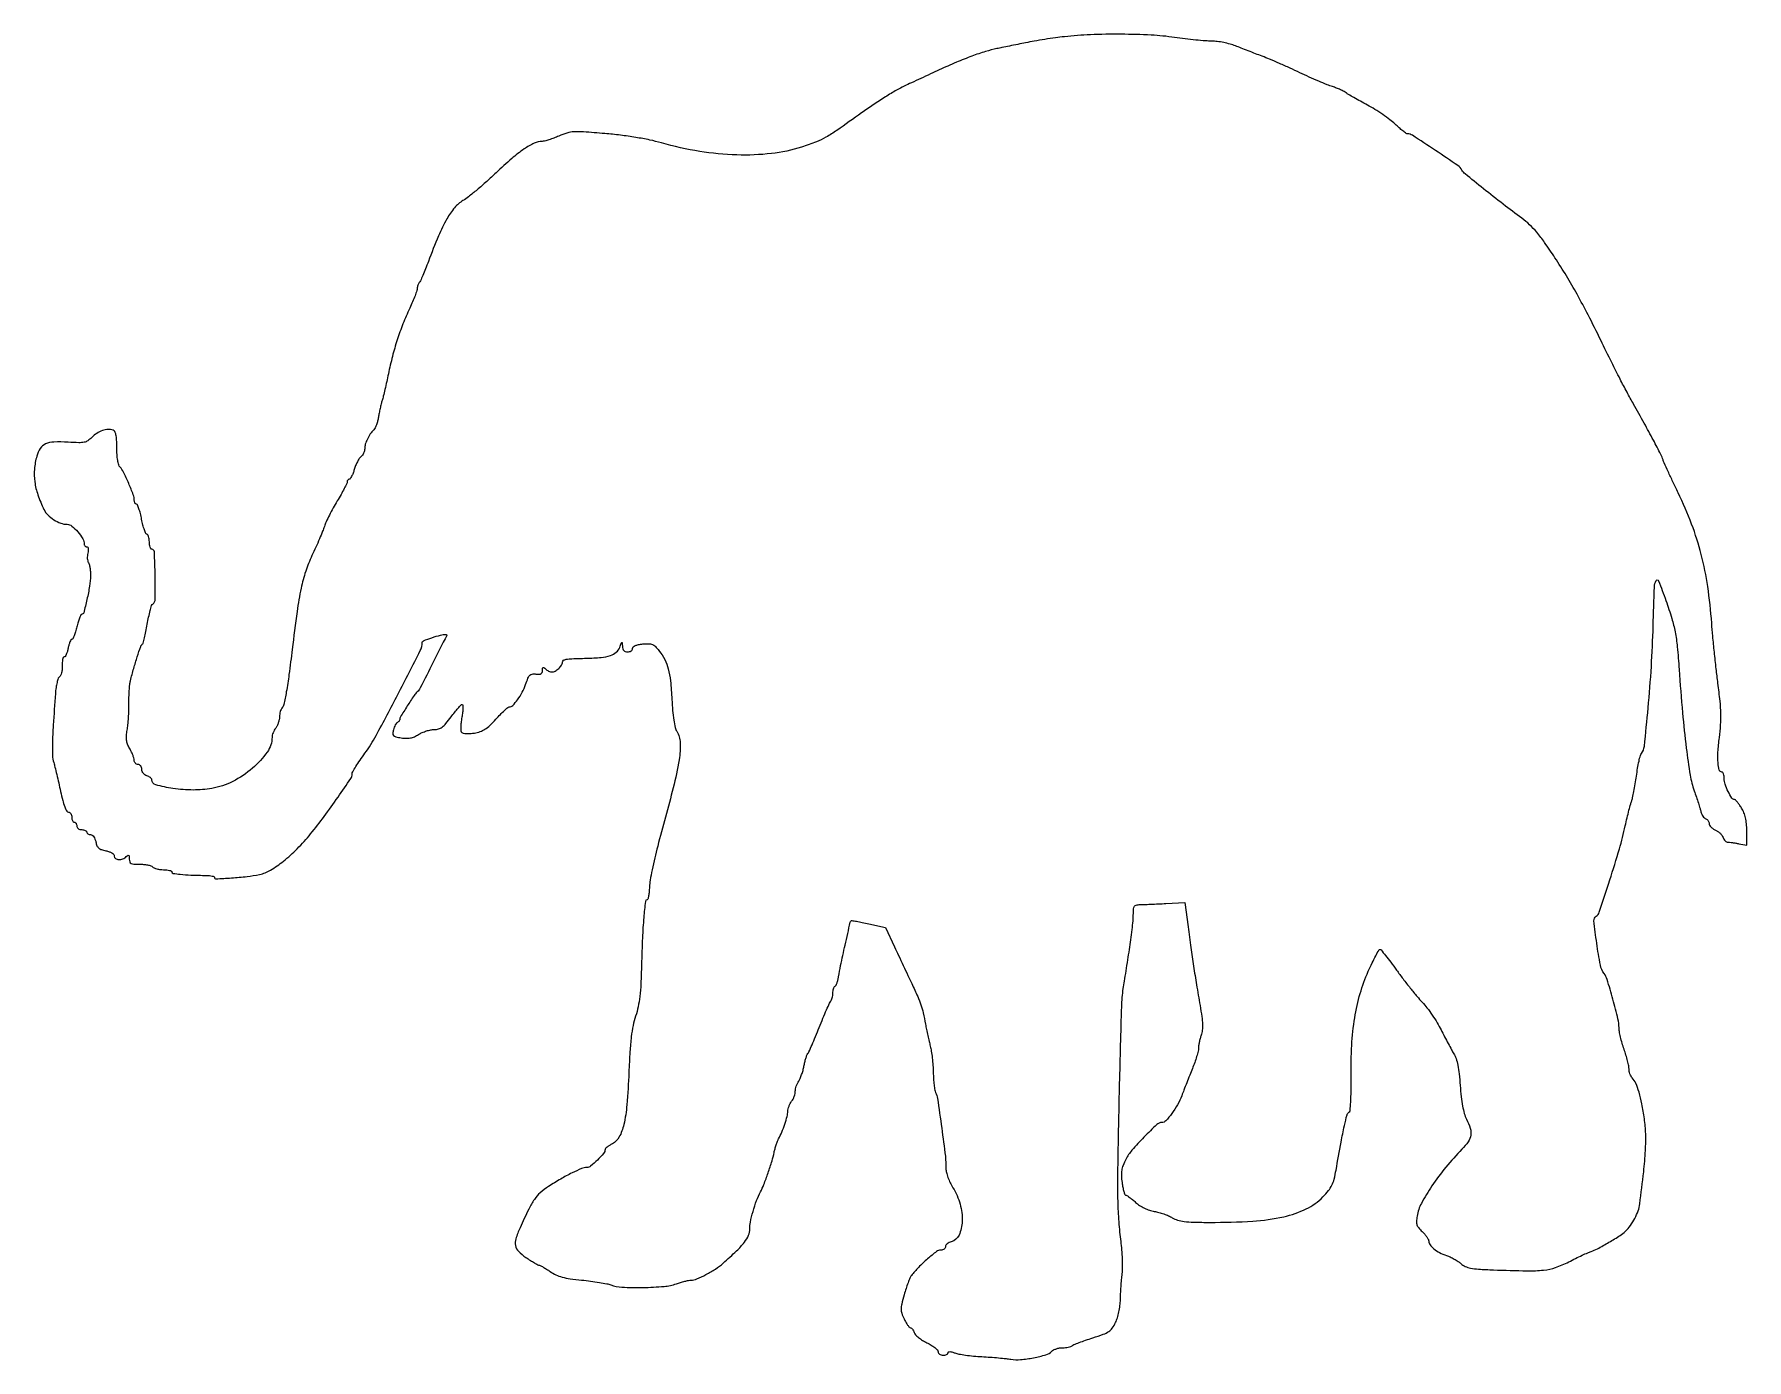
# Model space of a CAD drawing. Extents: x 0 to 684, y 0 to 530.
import ezdxf

# ---------------------------------------------------------------- set-up
doc = ezdxf.new("R2010")
doc.units = 0

msp = doc.modelspace()

# ---------------------------------------------------------------- linework, layer by layer
msp.add_lwpolyline([(411.5, 528.816582, 0.006743), (407.892964, 528.361245, 0.004115), (403.646875, 527.731286, 0.004124), (399.448915, 527.037596, 0.007297), (396, 526.386435, -0.00006), (392.835259, 525.741358, -0.000053), (389.528125, 525.068038, -0.000053), (386.541454, 524.460623, -0.000159), (384.5, 524.046346, 0.024905), (379.972113, 522.891663, 0.013521), (374.530665, 521.048885, 0.011896), (368.339856, 518.595093, 0.008395), (361.5, 515.557432, 0.000045), (357.998719, 513.931169, 0.000033), (354.0875, 512.113758, 0.000033), (350.364828, 510.383365, 0.000071), (347.5, 509.050996, 0.023878), (344.461976, 507.456949, 0.007302), (340.026948, 504.76482, 0.007291), (335.142487, 501.601221, 0.007913), (330.485356, 498.379745, -0.002471), (320.616888, 491.39344, -0.023469), (316.245769, 488.627538, -0.038341), (312.418348, 486.822891, -0.012362), (306.5, 484.734511, -0.05043), (294.488858, 482.127588, -0.035672), (280.689691, 481.552663, -0.033081), (265.797464, 482.983878, -0.028786), (250.5, 486.396709, 0.018026), (245.88038, 487.532161, 0.0105), (240.269135, 488.576232, 0.009916), (234.143369, 489.459067, 0.009667), (227.935388, 490.106831, 0.003673), (219.446307, 490.764239, 0.030787), (215.601353, 490.796482, 0.058242), (212.802831, 490.317473, 0.032661), (209.55827, 489.1288, -0.013261), (207.575518, 488.313891, -0.014219), (205.597576, 487.625335, -0.013876), (203.870441, 487.130913, -0.062848), (202.833044, 487, 0.113023), (199.752075, 486.294546, 0.037568), (195.719687, 483.957381, 0.028263), (190.725108, 480.105856, 0.012175), (184.5, 474.447358, -0.00794), (180.74336, 470.974089, -0.008071), (176.898481, 467.641099, -0.007898), (173.464819, 464.851529, -0.032665), (171.260788, 463.339898, 0.085519), (167.936282, 460.502672, 0.044329), (164.821591, 455.999314, 0.029778), (161.500236, 449.24389, 0.009936), (157.437886, 439, -0.005007), (156.304635, 436.058001, -0.006776), (155.218105, 433.424062, -0.004731), (154.259746, 431.244504, -0.071823), (153.817408, 430.55, 0.058733), (153.504167, 430.085374, 0.034902), (153.240114, 429.471262, 0.034511), (153.059799, 428.812842, 0.049619), (153, 428.211745, -0.08348), (152.855918, 427.354784, -0.007746), (152.119773, 425.329554, -0.0098), (151.151067, 422.930259, -0.00754), (150.003481, 420.349496, 0.014541), (147.302017, 414.03771, 0.015181), (145.01337, 407.668682, 0.014965), (143.087351, 401.08698, 0.013289), (141.473401, 394.136974, -0.003508), (140.807855, 390.993133, -0.003519), (140.098905, 387.862111, -0.003439), (139.442514, 385.139666, -0.01402), (138.986066, 383.5, 0.013328), (138.590118, 382.085244, 0.006795), (138.164558, 380.28913, 0.006746), (137.775725, 378.424289, 0.010047), (137.490497, 376.782146, -0.025906), (137.176776, 375.26327, -0.025351), (136.705905, 373.77372, -0.026206), (136.158891, 372.512618, -0.08111), (135.618653, 371.761511, 0.047672), (134.237358, 370.088329, 0.037295), (133.065969, 368.043874, 0.038434), (132.260799, 365.961255, 0.073151), (132, 364.188186, -0.065454), (131.890216, 363.353137, -0.044429), (131.560726, 362.451168, -0.044428), (131.077072, 361.621593, -0.065452), (130.5046, 361.003818, 0.07616), (129.850631, 360.267218, 0.023836), (129.106875, 358.987157, 0.023203), (128.401462, 357.4583, 0.023704), (127.846312, 355.881373, -0.018645), (127.339631, 354.39427, -0.027774), (126.77777, 353.140153, -0.026538), (126.23365, 352.211057, -0.252132), (125.841712, 352, 0.124514), (125.520701, 351.9188, 0.100781), (125.247253, 351.69016, 0.090482), (125.063491, 351.348156, 0.078303), (125, 350.945226, -0.114269), (124.842815, 350.266419, -0.006053), (123.835303, 348.269197, -0.009261), (122.553996, 345.911658, -0.00659), (121.035074, 343.316514, 0.009995), (119.431825, 340.534008, 0.009176), (117.893176, 337.609918, 0.009215), (116.616786, 334.951342, 0.029606), (115.907021, 333.121289, -0.018238), (115.215839, 331.211525, -0.004823), (113.971758, 328.213754, -0.004888), (112.489135, 324.82844, -0.005007), (110.952219, 321.5, 0.030846), (108.433492, 315.210853, 0.027867), (106.607736, 308.444036, 0.017769), (105.000241, 299.20581, 0.004431), (103.044997, 284, -0.003453), (101.773764, 273.95848, -0.009827), (100.702911, 266.990387, -0.008441), (99.750563, 262.01222, -0.145896), (98.971742, 260.571742, 0.092886), (98.595759, 260.022355, 0.034343), (98.276107, 259.136387, 0.032596), (98.052037, 258.097515, 0.033711), (97.968197, 257.05, -0.046837), (97.84914, 255.931864, -0.030674), (97.514453, 254.678856, -0.030812), (97.033135, 253.487469, -0.050545), (96.468197, 252.55887, 0.035637), (95.906202, 251.694153, 0.029379), (95.431283, 250.701723, 0.030343), (95.103442, 249.73491, 0.066663), (95, 248.962508, -0.155087), (93.098935, 242.980893, -0.062159), (87.24431, 236.5639, -0.058291), (79.303103, 231.240108, -0.075514), (71, 228.45727, -0.044518), (63.542391, 227.831819, -0.034776), (55.434234, 228.439684, -0.030455), (48.590068, 229.864482, -0.338245), (47, 231.946032, 0.171759), (46.859234, 232.343723, 0.057526), (46.4125, 232.781677, 0.049226), (45.76542, 233.189329, 0.039138), (45, 233.5, -0.081113), (44.235622, 233.887511, -0.069591), (43.5875, 234.516015, -0.071315), (43.149993, 235.281172, -0.094537), (43, 236.067388, 0.076059), (42.887028, 236.805749, 0.089331), (42.559375, 237.432295, 0.100741), (42.072043, 237.85114, 0.127982), (41.5, 238, -0.114417), (40.922085, 238.134001, -0.096018), (40.419155, 238.514062, -0.0895), (40.068287, 239.081637, -0.083549), (39.926912, 239.75, 0.061489), (39.781727, 240.624257, 0.020078), (39.360375, 241.864341, 0.019666), (38.777255, 243.217014, 0.02097), (38.100912, 244.490309, -0.039372), (37.279737, 246.183758, -0.061086), (36.8772, 247.755095, -0.054148), (36.841101, 249.509758, -0.024272), (37.154665, 251.798486, 0.0206), (37.456737, 253.889084, 0.009139), (37.690693, 256.666829, 0.009028), (37.831732, 259.621634, 0.01204), (37.846678, 262.308177, -0.011197), (37.856727, 264.898791, -0.010269), (37.9815, 267.562402, -0.010328), (38.190761, 269.93417, -0.032885), (38.466649, 271.5, -0.008738), (39.759737, 276.407745, -0.009752), (41.180358, 281.089578, -0.004976), (42.556629, 285.186836, -0.153773), (43.189685, 286.038577, 0.16955), (43.531744, 286.529643, 0.007171), (44.081286, 288.61074, 0.011641), (44.648464, 291.14058, 0.007949), (45.179917, 294.038577, -0.009768), (45.723541, 296.943336, -0.013957), (46.327606, 299.49496, -0.009809), (46.924356, 301.570305, -0.167025), (47.337155, 302.135756, 0.242401), (48.351864, 304.056757, 0.007156), (48.314438, 313.475959, 0.006174), (48.023855, 322.959188, 0.401681), (46.93732, 324, -0.264692), (46.576611, 324.20534, -0.0583), (46.275338, 324.88125, -0.046146), (46.06811, 325.850625, -0.029603), (46, 327, 0.030002), (45.930973, 328.149351, 0.046686), (45.721032, 329.11875, 0.059189), (45.415674, 329.793777, 0.262742), (45.050323, 330, -0.297368), (44.621434, 330.279819, -0.018377), (44.032862, 331.7625, -0.022435), (43.441307, 333.700378, -0.01429), (42.920217, 336, 0.013086), (42.404916, 338.299741, 0.020673), (41.831009, 340.2375, 0.015888), (41.265206, 341.735897, 0.303312), (40.869895, 342, -0.174704), (40.537952, 342.119635, -0.093153), (40.255532, 342.459607, -0.0734), (40.064398, 342.966038, -0.053638), (40, 343.564619, 0.090488), (39.592587, 345.797389, 0.011456), (37.750879, 350.357007, 0.012055), (35.699036, 354.820358, 0.079631), (34.288701, 356.821429, -0.124818), (33.752511, 357.748189, -0.028015), (33.351012, 359.542471, -0.025291), (33.086278, 361.863839, -0.015746), (33, 364.602813, 0.011465), (32.927453, 367.766296, 0.041143), (32.669554, 369.768583, 0.071327), (32.211966, 371.011536, 0.179189), (31.497764, 371.639232, 0.109749), (29.564402, 371.927049, 0.066139), (27.284345, 371.457909, 0.060141), (24.978499, 370.32938, 0.057372), (22.966669, 368.669269, -0.054231), (21.43292, 367.38743, -0.097973), (19.925892, 366.763574, -0.056574), (17.778039, 366.582434, -0.0088), (13.513167, 366.780849, 0.024061), (7.887165, 366.870738, 0.096876), (4.553089, 366.106649, 0.143217), (2.456703, 364.330347, 0.078277), (1.049332, 361.238233, 0.046648), (0.112347, 356.019926, 0.054425), (0.234691, 350.987724, 0.04987), (1.474968, 345.754531, 0.030875), (3.903232, 339.915271, 0.082466), (5.454243, 337.744487, 0.054053), (7.854001, 335.812421, 0.054331), (10.592684, 334.45113, 0.087084), (13.154292, 333.987621, -0.173272), (15.031776, 333.305657, -0.042478), (17.413501, 330.966147, -0.043274), (19.398329, 328.203141, -0.134922), (20, 326.014024, 0.099545), (20.077815, 325.627041, 0.098062), (20.299347, 325.29787, 0.097825), (20.630135, 325.077394, 0.098534), (21.019052, 325, -0.253614), (21.371719, 324.808821, -0.106391), (21.570829, 324.288231, -0.066314), (21.587613, 323.484653, -0.033601), (21.407385, 322.487014, 0.040275), (21.231625, 321.434071, 0.038341), (21.222676, 320.348845, 0.040804), (21.367729, 319.388842, 0.098032), (21.66428, 318.737014, -0.094305), (22.003629, 318.005497, -0.022627), (22.272063, 316.688373, -0.022447), (22.446509, 315.122059, -0.020573), (22.486891, 313.5, -0.035819), (22.118443, 309.31706, -0.016366), (21.070573, 303.932176, -0.00754), (19.777016, 298.646271, -0.341328), (18.940611, 298, 0.292262), (18.59516, 297.779217, 0.015801), (18.064841, 296.53125, 0.020563), (17.513313, 294.916352, 0.013135), (17, 293, -0.013984), (16.483217, 291.083722, -0.021786), (15.921107, 289.46875, -0.01751), (15.377506, 288.23001, -0.288164), (15.01155, 288, 0.269233), (14.666792, 287.799851, 0.031793), (14.261464, 286.971875, 0.031119), (13.874817, 285.841079, 0.020453), (13.565978, 284.5, -0.023984), (13.247211, 283.159161, -0.035735), (12.830757, 282.028125, -0.039238), (12.383778, 281.215115, -0.252596), (11.985138, 281, 0.300134), (11.636484, 280.769995, 0.047031), (11.372029, 279.945796, 0.03924), (11.210976, 278.786634, 0.024303), (11.195819, 277.41122, -0.031998), (11.158092, 275.982395, -0.038372), (10.93443, 274.656207, -0.042064), (10.575564, 273.60115, -0.152486), (10.116527, 273.072017, 0.172827), (9.619192, 272.450615, 0.022765), (9.133432, 270.805735, 0.024242), (8.727278, 268.729262, 0.018126), (8.47488, 266.410798, 0.00211), (7.609819, 253.703275, 0.009877), (7.287395, 246.379693, 0.016121), (7.325191, 241.65227, 0.061978), (7.804331, 238.75748, -0.0108), (8.289076, 236.979924, -0.002645), (9.008067, 234.033447, -0.002709), (9.795998, 230.647424, -0.002701), (10.547929, 227.25, 0.010784), (11.396215, 223.690911, 0.026394), (12.213038, 221.126132, 0.030957), (12.98611, 219.40882, 0.27835), (13.663577, 219, -0.147873), (14.173226, 218.845904, -0.098943), (14.607426, 218.4125, -0.082536), (14.900164, 217.764601, -0.06501), (15, 217, 0.048028), (15.073693, 216.234582, 0.068025), (15.29375, 215.5875, 0.088204), (15.618118, 215.151477, 0.191087), (16, 215, -0.148195), (16.381354, 214.884432, -0.098894), (16.70625, 214.559375, -0.082425), (16.925306, 214.073457, -0.064853), (17, 213.5, 0.130775), (17.153209, 212.924246, 0.10214), (17.583333, 212.4375, 0.08892), (18.230589, 212.111864, 0.072314), (19, 212, -0.048028), (19.765418, 211.926307, -0.068025), (20.4125, 211.70625, -0.088204), (20.848523, 211.381882, -0.191087), (21, 211, 0.15051), (21.117459, 210.618637, 0.098527), (21.447969, 210.29375, 0.081627), (21.941946, 210.07463, 0.063739), (22.525, 210, -0.158077), (23.170709, 209.790624, -0.079376), (23.783371, 209.17779, -0.063418), (24.293171, 208.244988, -0.044056), (24.631747, 207.091265, 0.049124), (25.088839, 205.590055, 0.112658), (25.769914, 204.632209, 0.101195), (26.850094, 204.004208, 0.034882), (28.606747, 203.545952, -0.034731), (29.975164, 203.189415, -0.057063), (31.05744, 202.682124, -0.07513), (31.763375, 202.084746, -0.181588), (32, 201.454687, 0.243568), (32.502957, 200.483462, 0.141463), (33.774075, 200.042282, 0.104896), (35.411686, 200.299872, 0.105477), (36.8, 201.2, -0.041666), (37.40568, 201.712349, -0.331928), (37.75, 201.704725, -0.209102), (37.955855, 201.323776, -0.020793), (38, 200.26268, 0.080727), (38.182819, 199.137728, 0.196739), (38.720762, 198.512788, 0.105834), (39.808767, 198.222572, 0.015898), (42.080998, 198.181681, -0.025374), (43.725362, 198.120915, -0.028485), (45.29191, 197.892752, -0.029513), (46.585517, 197.547801, -0.116978), (47.280998, 197.119002, 0.101637), (47.934878, 196.68796, 0.03307), (49.040668, 196.328707, 0.031395), (50.354602, 196.082489, 0.030627), (51.7, 196, -0.025894), (52.964546, 195.934469, -0.040981), (54.030625, 195.734447, -0.049567), (54.784711, 195.445053, -0.283582), (55, 195.09599, 0.367731), (55.485756, 194.524828, 0.014979), (58.374686, 194.143294, 0.016308), (62.569201, 193.854521, 0.005372), (68.75, 193.697622, -0.020574), (69.995643, 193.62807, -0.033025), (71.045312, 193.4555, -0.035634), (71.809407, 193.218962, -0.309158), (72, 192.940179, 0.427472), (72.606636, 192.360276, 0.004896), (78.789149, 192.69969, 0.013189), (85.009628, 193.267399, 0.024227), (90.025307, 194.106879, 0.080927), (94.359416, 195.816807, 0.033772), (99.543636, 199.40017, 0.03015), (105.043942, 204.348301, 0.023601), (110.403742, 210.32878, 0.01068), (115.78954, 217.237322, 0.008334), (121.351216, 224.959918, 0.003444), (126.449408, 232.402523, 0.149525), (127, 234.202498, -0.130135), (127.219524, 235.031663, -0.0084), (128.502371, 237.199065, -0.011806), (130.155283, 239.750565, -0.0085), (132.114456, 242.521413, 0.034646), (136.613204, 249.646446, 0.004224), (145.239963, 265.997698, 0.001804), (154.213398, 283.514607, 0.117995), (155, 286.801394, -0.311954), (155.466317, 287.476072, -0.00924), (158.882121, 288.695012, -0.017103), (162.298561, 289.71483, -0.064057), (164.515319, 290, -0.557514), (164.757976, 289.607402, -0.0006), (159.378987, 278.879787, -0.001432), (154.171496, 268.598673, -0.090967), (152.948237, 267, 0.062376), (151.710912, 265.560415, 0.005164), (149.021268, 261.410627, 0.00296), (146.283444, 257.032249, 0.139112), (146, 256.033201, -0.096267), (145.930782, 255.677024, -0.068463), (145.727969, 255.323295, -0.066085), (145.427931, 255.025581, -0.076152), (145.073938, 254.833333, 0.148524), (144.674292, 254.53553, 0.036122), (144.229983, 253.832, 0.033885), (143.81689, 252.915189, 0.028138), (143.501327, 251.892626, 0.041642), (143.256883, 250.376276, 0.214513), (143.538439, 249.595331, 0.144903), (144.397296, 249.11001, 0.016418), (146.612481, 248.67546, 0.034476), (148.564778, 248.495435, 0.054092), (150.242429, 248.638467, 0.054513), (151.841099, 249.136586, 0.035667), (153.553127, 250.032834, -0.036022), (154.994684, 250.786189, -0.025928), (156.696076, 251.422145, -0.026348), (158.386774, 251.859577, -0.050165), (159.782865, 252, 0.070757), (161.508963, 252.245496, 0.08957), (162.949561, 252.96143, 0.059047), (164.451384, 254.382682, 0.015444), (166.5, 257, -0.009439), (167.962853, 258.91591, -0.014034), (169.320806, 260.53125, -0.009042), (170.498535, 261.807695, -0.204667), (170.948654, 262, -0.398612), (171.209591, 261.752677, -0.020906), (171.224397, 260.492795, -0.023625), (171.096126, 258.836651, -0.013814), (170.794397, 256.869088, 0.016424), (170.476796, 254.723359, 0.027468), (170.368916, 252.902666, 0.029868), (170.44696, 251.496836, 0.169141), (170.768673, 250.831327, 0.15644), (171.373778, 250.520112, 0.029234), (172.63031, 250.386139, 0.02877), (174.174591, 250.401204, 0.022825), (175.832714, 250.589241, 0.044834), (178.115587, 251.167712, 0.058753), (180.046531, 252.112766, 0.046991), (182.002756, 253.651282, 0.018029), (184.424572, 256.127001, -0.008418), (186.183295, 257.995382, -0.012333), (187.797542, 259.573632, -0.007766), (189.185875, 260.825928, -0.176122), (189.679619, 261.017277, 0.195176), (191.145995, 261.648623, 0.036436), (193.084349, 263.9226, 0.036931), (194.939604, 266.886902, 0.03974), (196.28706, 270.021746, -0.015916), (197.228176, 272.534609, -0.097847), (197.988082, 273.681289, -0.162721), (198.940025, 274.162279, -0.067196), (200.401788, 274.178434, 0.03458), (201.658548, 274.110496, 0.124105), (202.428724, 274.317091, 0.177938), (202.852208, 274.8102, 0.089587), (203, 275.628434, -0.026648), (203.04612, 276.493171, -0.260599), (203.25, 276.780924, -0.284472), (203.585754, 276.743913, -0.030336), (204.2, 276.2, 0.049362), (204.760208, 275.74069, 0.037889), (205.450357, 275.3525, 0.038897), (206.159103, 275.086639, 0.070395), (206.771429, 275, 0.130377), (208.063015, 275.342611, 0.057577), (209.49716, 276.39622, 0.057872), (210.634963, 277.729265, 0.148816), (211, 278.928571, -0.256079), (211.391038, 279.642014, -0.10201), (212.468218, 280.053272, -0.030618), (214.756586, 280.283286, -0.002774), (220.5, 280.475271, 0.015201), (226.495018, 280.824981, 0.056431), (230.197687, 281.580983, 0.09755), (232.496755, 282.862869, 0.129925), (233.859714, 284.815983, -0.002873), (234.497512, 286.527986, -0.207986), (234.702673, 286.738515, -0.514255), (234.855489, 286.642326, -0.005991), (234.921053, 285.25, 0.058221), (235.075553, 284.237225, 0.120125), (235.462008, 283.541118, 0.131035), (236.099078, 283.137876, 0.076076), (237, 283, 0.067998), (237.764463, 283.104447, 0.084566), (238.4125, 283.409771, 0.099732), (238.845838, 283.863009, 0.14198), (239, 284.394965, -0.208139), (239.270564, 285.016767, -0.085192), (240.057121, 285.53208, -0.055164), (241.337184, 285.927766, -0.02363), (243.111525, 286.182026, -0.025669), (245.4717, 286.285354, -0.096092), (246.919845, 285.993053, -0.101762), (248.109346, 285.190418, -0.030704), (249.542912, 283.532627, -0.043781), (251.833593, 279.911984, -0.054822), (253.25903, 276.204563, -0.03952), (254.124958, 271.405707, -0.011875), (254.68718, 264.000248, 0.00967), (255.003289, 259.578214, 0.014981), (255.463961, 255.778904, 0.01513), (256.012876, 252.777389, 0.086983), (256.616975, 251.285183, -0.13128), (258.025463, 246.685229, -0.049998), (257.594091, 239.938125, -0.022338), (255.222009, 228.722588, -0.002979), (249.024415, 205.336354, 0.008364), (247.846425, 200.689761, 0.008118), (246.811977, 195.96002, 0.008055), (246.037137, 191.772688, 0.029561), (245.747312, 189.093528, -0.012008), (245.605526, 187.145827, -0.019573), (245.381178, 185.504249, -0.014321), (245.116385, 184.221748, -0.344634), (244.848187, 184.007174, 0.379277), (244.099867, 183.329312, 0.00562), (243.469205, 176.946772, 0.010962), (242.932599, 168.744261, 0.004987), (242.573284, 158, -0.006067), (242.307563, 150.537144, -0.016676), (241.88094, 145.286463, -0.022932), (241.217891, 141.185059, -0.029503), (240.21735, 137.5, 0.031468), (239.211109, 133.735549, 0.01968), (238.48887, 129.229277, 0.014203), (237.949169, 123.325538, 0.005281), (237.514195, 115, -0.009537), (236.729078, 102.083777, -0.036796), (235.502502, 94.147651, -0.0639), (233.66733, 89.189994, -0.154049), (230.925273, 86.461357, 0.019973), (229.804875, 85.824033, 0.027665), (228.859299, 85.159701, 0.02693), (228.166022, 84.549672, 0.201497), (228, 84.154428, -0.179838), (227.440173, 82.648291, -0.021078), (224.944953, 79.990681, -0.021301), (222.233742, 77.553823, -0.174118), (220.691594, 77, 0.100257), (218.630432, 76.582513, 0.015463), (214.818175, 74.831298, 0.016259), (210.289861, 72.392329, 0.011883), (205.420718, 69.404811, 0.037222), (202.119115, 66.902696, 0.060991), (199.792614, 64.282257, 0.038408), (197.535044, 60.40649, 0.007145), (194.050335, 52.934276, 0.027969), (192.351234, 48.503171, 0.127646), (192.197226, 45.771234, 0.150088), (193.397431, 43.550885, 0.04369), (196.430175, 41.048041, 0.007501), (198.183055, 39.880377, 0.010535), (199.784021, 38.895362, 0.007091), (201.142702, 38.124065, 0.126197), (201.626425, 38, -0.121785), (202.095942, 37.883918, -0.009141), (203.256323, 37.245421, -0.012208), (204.623601, 36.415148, -0.008967), (206.099251, 35.431219, 0.042322), (208.386666, 34.117217, 0.042865), (210.853084, 33.213694, 0.031564), (214.024599, 32.562992, 0.011024), (218.653001, 32.018012, -0.008268), (222.246491, 31.614958, -0.00897), (225.72813, 31.102391, -0.008543), (228.69225, 30.559352, -0.042563), (230.3151, 30.086793, 0.081929), (234.712732, 29.172724, 0.014582), (243.141928, 29.069195, 0.015427), (251.599906, 29.473216, 0.066901), (256.5, 30.528836, -0.012426), (258.162699, 31.081569, -0.012427), (259.850765, 31.551001, -0.012341), (261.342816, 31.887324, -0.047188), (262.289838, 31.984944, 0.097078), (264.641142, 32.466378, 0.02261), (268.303107, 34.193586, 0.024009), (272.108105, 36.443191, 0.034887), (275.20778, 38.807883, 0.010266), (280.561258, 43.715505, 0.036783), (283.670025, 47.156235, 0.060492), (285.321841, 49.909471, 0.114782), (285.80999, 52.434253, -0.062121), (286.051812, 55.222713, -0.017888), (287.109528, 59.428869, -0.018646), (288.550187, 63.78463, -0.032057), (290.111005, 67.272213, 0.029687), (291.432752, 70.188485, 0.00848), (293.133055, 74.857771, 0.0087), (294.687096, 79.629235, 0.025111), (295.537924, 83, -0.016527), (295.88614, 84.48659, -0.013314), (296.355083, 86.059375, -0.013527), (296.866594, 87.489693, -0.033287), (297.338589, 88.5, 0.02788), (298.606777, 91.139819, 0.017355), (299.808566, 94.358019, 0.016664), (300.72779, 97.445548, 0.058219), (301.016747, 99.5, -0.055907), (301.139942, 100.406173, -0.030055), (301.481124, 101.482707, -0.029527), (301.966176, 102.551482, -0.040643), (302.531803, 103.44113, 0.043592), (303.094029, 104.337037, 0.030942), (303.568717, 105.424922, 0.031404), (303.894321, 106.528986, 0.056057), (304, 107.468623, -0.051714), (304.097673, 108.41045, -0.029063), (304.398947, 109.521542, -0.02871), (304.837966, 110.619754, -0.041343), (305.358116, 111.527494, 0.048307), (305.930794, 112.559907, 0.018343), (306.532125, 114.095576, 0.017966), (307.067924, 115.823906, 0.020964), (307.447602, 117.5, -0.013986), (307.787647, 119.104711, -0.015937), (308.204481, 120.61875, -0.015231), (308.635913, 121.874263, -0.081252), (308.997181, 122.5, 0.066065), (309.461608, 123.251068, 0.003068), (310.673785, 125.996875, 0.005037), (312.063355, 129.287881, 0.003591), (313.555796, 133, -0.004044), (315.050699, 136.708529, -0.005697), (316.447703, 139.988438, -0.003448), (317.671129, 142.721074, -0.075937), (318.148101, 143.45, 0.084813), (318.475671, 143.970413, 0.032932), (318.749755, 144.779226, 0.031434), (318.9372, 145.713329, 0.03381), (319, 146.640983, -0.0365), (319.06565, 147.539101, -0.040678), (319.261294, 148.385166, -0.044635), (319.547344, 149.065966, -0.133342), (319.889512, 149.431715, 0.139906), (320.265611, 149.844262, 0.027305), (320.66742, 150.777385, 0.027066), (321.028253, 151.952621, 0.022174), (321.288607, 153.240732, -0.013751), (322.102227, 157.646992, -0.002416), (323.89909, 165.87818, -0.000422), (325.94407, 174.997162, -0.141929), (326.287637, 175.620971, -0.242831), (326.5413, 175.701934, -0.00244), (328.463581, 175.367285, -0.007219), (330.700358, 174.933212, -0.004537), (333.30225, 174.364504), (340.037102, 172.828276), (343.613332, 165.164138, 0.000323), (345.222535, 161.7213, 0.000203), (347.109571, 157.695091, 0.000203), (348.970946, 153.732004, 0.000371), (350.493483, 150.5, -0.005943), (352.876298, 145.292064, -0.022671), (354.173982, 141.964921, -0.026338), (355.067187, 138.785617, -0.010161), (355.98174, 134.294731, 0.005161), (356.392813, 132.167612, 0.003417), (356.906695, 129.733452, 0.003439), (357.438468, 127.375037, 0.006676), (357.901296, 125.5, -0.025423), (358.313068, 123.514749, -0.010204), (358.681636, 120.765625, -0.010066), (358.959147, 117.781679, -0.012539), (359.091451, 115, 0.010563), (359.204769, 112.401189, 0.012747), (359.424821, 109.968048, 0.011424), (359.707387, 107.941411, 0.080061), (360.02137, 106.99761, -0.084551), (360.811437, 104.550083, -0.002055), (362.467757, 92.748137, -0.003784), (363.917076, 81.465434, -0.034391), (364.172027, 76.512858, 0.06745), (364.344483, 75.050341, 0.02465), (364.964347, 73.056111, 0.023908), (365.865733, 70.914932, 0.026339), (366.941951, 68.939918, -0.069905), (369.808258, 62.381313, -0.076266), (370.641496, 55.482388, -0.097076), (369.380506, 49.987728, -0.229895), (366.25, 47.352406, 0.054764), (365.389498, 47.03125, 0.062632), (364.660937, 46.541613, 0.072357), (364.166777, 45.966118, 0.142208), (364, 45.391592, -0.135114), (363.853931, 44.860921, -0.100388), (363.443314, 44.40878, -0.08692), (362.829106, 44.104487, -0.071767), (362.104899, 44, 0.165367), (360.397609, 43.419466, 0.014831), (356.844465, 40.515518, 0.020233), (353.207405, 37.090955, 0.030074), (350.340878, 33.788762, 0.062836), (349.790743, 32.848219, 0.010798), (349.018166, 30.925943, 0.011612), (348.207733, 28.615291, 0.01014), (347.46573, 26.163109, 0.009596), (346.493526, 22.423746, 0.057716), (346.253742, 20.432879, 0.081988), (346.522728, 18.755951, 0.030111), (347.421769, 16.523618, 0.019152), (348.12678, 15.17392, 0.027063), (348.862838, 14.035063, 0.025893), (349.541256, 13.195551, 0.212974), (349.97953, 13, -0.172114), (350.362851, 12.864022, -0.057404), (350.785284, 12.432139, -0.049123), (351.178702, 11.806694, -0.039016), (351.478781, 11.066857, 0.115355), (352.007122, 10.179475, 0.031286), (353.220417, 9.068231, 0.029919), (354.796342, 7.945175, 0.02713), (356.546168, 6.97765, -0.023923), (358.251702, 6.048843, -0.032198), (359.691687, 5.04051, -0.033552), (360.728394, 4.089449, -0.192677), (361, 3.410794, 0.140455), (361.154168, 2.872804, 0.099903), (361.5875, 2.414421, 0.08509), (362.235574, 2.105697, 0.068807), (363, 2, 0.046794), (363.765478, 2.071797, 0.066763), (364.4125, 2.286479, 0.086888), (364.848958, 2.602733, 0.195021), (365, 2.975249, -0.28313), (365.202003, 3.303384, -0.123638), (365.72115, 3.420093, -0.062132), (366.576913, 3.291634, -0.022558), (367.744859, 2.906905, 0.046522), (369.300034, 2.475922, 0.010284), (372.034926, 2.043545, 0.010606), (375.228821, 1.674551, 0.010036), (378.494859, 1.43328, -0.004545), (381.822812, 1.224147, -0.004324), (385.202445, 0.951509, -0.004292), (388.185503, 0.659047, -0.015264), (390.087934, 0.397082, 0.063618), (393.956686, 0.241084, 0.026275), (399.156545, 0.970157, 0.023708), (404.065915, 2.167643, 0.125336), (406.427902, 3.570759, -0.078218), (407.181103, 4.119099, -0.038097), (408.280785, 4.58016, -0.036592), (409.524317, 4.894635, -0.043664), (410.728571, 5, 0.025557), (411.897516, 5.059787, 0.026802), (413.03558, 5.23854, 0.027735), (413.994661, 5.498653, 0.097046), (414.55, 5.812051, -0.080654), (415.243499, 6.233725, -0.005695), (417.361449, 7.064864, -0.007928), (419.92654, 7.991661, -0.00589), (422.786847, 8.936622, 0.011215), (427.011273, 10.382329, 0.059467), (429.1856, 11.489431, 0.089334), (430.608751, 12.86376, 0.043672), (431.904248, 15.037953, 0.040181), (432.614454, 16.870355, 0.020079), (433.228262, 19.281431, 0.019794), (433.666781, 21.843027, 0.027525), (433.840963, 24.163381, -0.007625), (433.925547, 26.569438, -0.004681), (434.094947, 29.401118, -0.004692), (434.315156, 32.200602, -0.008349), (434.556511, 34.5, 0.028179), (434.717264, 36.972092, 0.011126), (434.670698, 40.38125, 0.01097), (434.457033, 44.070696, 0.013491), (434.0895, 47.5, -0.008862), (433.669054, 51.107509, -0.005506), (433.297516, 55.353125, -0.005523), (433.023259, 59.551621, -0.009941), (432.904922, 63, -0.007841), (432.927456, 80.893632, -0.001896), (433.541217, 110.491996, -0.000886), (434.352271, 141.326888, -0.031158), (435.002234, 148.5, -0.000753), (435.462584, 151.462394, -0.000296), (436.105786, 155.545026, -0.000293), (436.80648, 159.958804, -0.000365), (437.462686, 164.057535, 0.006097), (438.051185, 168.024165, 0.005938), (438.548414, 172.039081, 0.00587), (438.901924, 175.576528, 0.02197), (439, 177.807535, -0.014664), (439.073854, 180.325106, -0.129792), (439.417065, 181.372005, -0.202589), (440.166942, 181.880734, -0.044415), (441.75, 182.051658, 0.004704), (443.275904, 182.094685, 0.001022), (445.908433, 182.199097, 0.001065), (448.954517, 182.332647, 0.00102), (452.044666, 182.48104), (459.589331, 182.858764), (460.852419, 173.179382, 0.002271), (461.976467, 164.860221, 0.003185), (463.061314, 157.442128, 0.003181), (464.241404, 150.032878, 0.00226), (465.654906, 141.74019, -0.008804), (466.352955, 137.294406, -0.025309), (466.625882, 134.184152, -0.036337), (466.541485, 131.822601, -0.056827), (466.094405, 129.840967, 0.017924), (465.675584, 128.485034, 0.014595), (465.322326, 127.006653, 0.014845), (465.077057, 125.624897, 0.036855), (465.002874, 124.600777, -0.061296), (464.860272, 123.428697, -0.011702), (464.293139, 121.354603, -0.012319), (463.510105, 118.951161, -0.011056), (462.582719, 116.5, 0.001366), (461.521482, 113.851304, 0.000943), (460.333938, 110.84725, 0.000951), (459.203123, 107.954695, 0.001949), (458.329845, 105.682129, -0.03788), (456.651843, 102.10576, -0.030711), (454.344002, 98.550944, -0.026928), (451.973589, 95.685128, -0.20493), (450.410801, 94.984187, 0.186982), (448.381317, 94.156938, 0.009715), (443.256524, 89.125773, 0.015394), (438.441712, 83.899047, 0.059927), (435.985102, 80.260822, 0.025811), (434.905518, 77.859985, 0.052954), (434.365624, 75.871815, 0.051268), (434.246098, 73.773589, 0.022788), (434.498512, 71.010822, 0.013341), (434.815098, 69.090109, 0.021309), (435.198512, 67.471929, 0.016723), (435.596568, 66.223718, 0.317201), (435.913729, 66, -0.148271), (436.347301, 65.868537, -0.010613), (437.390247, 65.139572, -0.014185), (438.610978, 64.192912, -0.010211), (439.920607, 63.070882, 0.038799), (441.53033, 61.84395, 0.030484), (443.44263, 60.767357, 0.030713), (445.451589, 59.94062, 0.041862), (447.350715, 59.465148, -0.02616), (449.161364, 59.071732, -0.017807), (451.174273, 58.444936, -0.017979), (453.078383, 57.698863, -0.034099), (454.540428, 56.942229, 0.063672), (456.662448, 55.99825, 0.041851), (459.281921, 55.446123, 0.024805), (463.094779, 55.161599, 0.00582), (469.496725, 55.076805, 0.015673), (486.704749, 55.588709, 0.040037), (499.046502, 57.341949, 0.056373), (508.062552, 60.468207, 0.088549), (514.704476, 65.240437, 0.023695), (516.94254, 67.773012, 0.055199), (518.298478, 69.906853, 0.051886), (519.201958, 72.365828, 0.018897), (519.978984, 76, -0.00212), (521.979028, 87.175613, -0.009354), (523.308476, 93.732692, -0.008959), (524.346369, 98.036032, -0.193005), (525.106595, 99.065879, 0.234978), (525.553182, 99.785144, 0.008388), (525.811523, 103.121324, 0.012567), (525.965343, 107.467994, 0.005878), (525.956813, 113.100619, -0.017208), (526.226257, 125.842872, -0.02645), (527.420076, 136.808566, -0.029836), (529.597891, 146.502716, -0.034577), (532.83867, 155.387348, -0.006641), (534.383645, 158.736851, -0.010491), (535.806268, 161.562355, -0.004764), (537.071183, 163.894651, -0.264533), (537.480319, 164.143865, -0.230672), (537.936028, 163.938424, -0.003808), (539.749785, 161.723899, -0.008993), (541.827053, 159.050864, -0.005746), (544.148913, 155.874081, 0.007303), (546.731299, 152.363842, 0.005919), (549.599992, 148.673005, 0.005986), (552.326588, 145.332281, 0.015397), (554.398615, 143.004273, -0.025865), (556.289991, 140.787517, -0.013858), (558.401477, 137.872783, -0.013764), (560.396437, 134.771893, -0.020905), (561.939344, 131.963377, 0.004009), (563.304134, 129.267068, 0.003663), (564.753052, 126.510352, 0.003663), (566.083264, 124.067093, 0.011916), (567.01485, 122.476118, -0.060707), (567.907594, 120.54123, -0.028984), (568.594567, 117.884873, -0.02217), (569.125964, 114.387393, -0.010065), (569.525191, 109.774015, 0.011125), (569.924496, 105.270915, 0.019361), (570.482721, 101.562507, 0.023388), (571.196878, 98.578266, 0.047491), (572.08338, 96.336455, -0.041995), (573.580842, 92.66783, -0.114136), (573.793524, 89.886148, -0.114891), (572.763182, 87.304688, -0.042859), (570.25, 84.28558, 0.022748), (563.818166, 77.161553, 0.02434), (558.212676, 69.636294, 0.025413), (554.037143, 62.682093, 0.082448), (552.322542, 57.600166, 0.028898), (552.102987, 55.478104, 0.090427), (552.295372, 54.062207, 0.094206), (552.969472, 52.837805, 0.033012), (554.354909, 51.371729, -0.0243), (555.367408, 50.336993, -0.028142), (556.223005, 49.256323, -0.028965), (556.832271, 48.274729, -0.125041), (557, 47.614519, 0.163697), (557.496829, 46.13766, 0.059927), (559.048901, 44.533011, 0.050665), (561.32795, 43.036273, 0.039153), (564.064934, 41.873972, -0.028672), (565.550266, 41.279592, -0.019256), (567.175318, 40.440819, -0.019424), (568.690731, 39.503697, -0.035918), (569.829766, 38.611477, 0.076906), (571.535999, 37.48682, 0.059689), (573.656887, 36.807366, 0.032213), (576.89627, 36.39574, 0.006144), (582.829766, 36.100594, 0.00454), (596.280204, 35.71937, 0.031319), (602.876723, 36.005584, 0.056334), (607.654142, 37.066522, 0.036244), (612.878442, 39.297103, -0.005006), (615.5848, 40.658173, -0.00546), (618.241038, 41.925092, -0.005137), (620.536676, 42.960887, -0.026769), (621.835729, 43.449931, 0.048356), (624.34388, 44.519727, 0.007885), (628.949515, 47.129716, 0.007678), (633.472561, 49.882285, 0.051837), (635.532913, 51.5, 0.04519), (637.539752, 53.828829, 0.034839), (639.297073, 56.686736, 0.03532), (640.611366, 59.702056, 0.052512), (641.282759, 62.5, 0.004604), (642.83958, 75.263896, 0.014585), (643.553059, 83.840908, 0.021136), (643.629375, 90.44234, 0.027078), (643.114419, 96.496927, 0.01295), (642.127446, 102.428257, 0.024709), (640.97816, 107.120663, 0.030488), (639.688487, 110.647582, 0.086744), (638.25, 112.821429, -0.067178), (637.770844, 113.487695, -0.037368), (637.367188, 114.404824, -0.036516), (637.091847, 115.411776, -0.048517), (637, 116.356087, 0.050743), (636.877132, 117.56366, 0.011263), (636.4125, 119.590724, 0.01159), (635.765611, 121.918803, 0.010945), (635, 124.259676, -0.014129), (634.2344, 126.651968, -0.013267), (633.5875, 129.13422, -0.013364), (633.131386, 131.365037, -0.043766), (633, 132.863151, 0.060388), (632.575505, 136.365039, 0.006631), (630.533841, 144.212589, 0.00511), (628.266415, 152.157422, 0.094669), (627.071993, 154.468585, -0.119931), (625.522582, 157.873414, -0.012564), (624.088286, 166.583326, -0.008221), (622.985934, 175.600837, -0.28821), (623.881545, 177.426791, 0.176341), (625.103295, 178.97485, 0.001952), (629.311318, 191.883055, 0.006654), (633.129212, 204.316779, 0.016716), (635.485661, 213.5, -0.003875), (636.221961, 216.709568, -0.004559), (636.970574, 219.7375, -0.004018), (637.64641, 222.282838, -0.02816), (638.055002, 223.5, 0.04179), (638.427122, 224.717416, 0.00618), (638.9403, 227.239244, 0.00693), (639.469695, 230.241592, 0.005911), (639.946451, 233.420831, -0.008135), (640.427367, 236.533367, -0.010959), (640.969894, 239.331924, -0.00821), (641.508995, 241.636213, -0.106787), (641.896765, 242.420831, 0.142524), (643.096067, 245.349808, 0.00319), (644.616273, 260.637423, 0.007688), (645.89885, 277.183954, 0.008353), (646.629549, 293.310725, -0.001514), (647.125004, 308.983693, -0.107469), (647.762532, 311.493595, -0.650212), (648.750179, 311.44901, -0.007865), (651.714158, 303.5, -0.011168), (654.064074, 296.381257, -0.026665), (655.403944, 290.980692, -0.023479), (656.253624, 285.076167, -0.007002), (656.999267, 276, 0.004848), (658.350902, 258.630964, 0.00903), (659.836463, 244.591015, 0.010146), (661.402853, 233.770948, 0.044077), (663.018505, 227.5, -0.003508), (663.872847, 225.031858, -0.003619), (664.683457, 222.577432, -0.003497), (665.35552, 220.440874, -0.015429), (665.7036, 219.167855, 0.045531), (666.01945, 218.236781, 0.043966), (666.501546, 217.366604, 0.047319), (667.067522, 216.678569, 0.105755), (667.63228, 216.310866, -0.082006), (668.155128, 216.004483, -0.065806), (668.598232, 215.5247, -0.066434), (668.897786, 214.951524, -0.087449), (669, 214.371572, 0.138957), (669.176613, 213.748349, 0.055149), (669.728729, 213.040586, 0.048968), (670.531663, 212.36391, 0.04375), (671.480778, 211.826804, -0.046507), (672.473375, 211.257857, -0.039342), (673.405144, 210.485596, -0.041093), (674.145381, 209.638105, -0.082304), (674.548166, 208.848243, 0.060037), (674.869936, 208.141537, 0.062705), (675.34657, 207.542921, 0.069803), (675.898692, 207.137195, 0.124222), (676.442388, 207, -0.027988), (677.145377, 206.960619, -0.007039), (678.283858, 206.816406, -0.007163), (679.582682, 206.614254, -0.007166), (680.875, 206.375), (684, 205.75), (684, 211.506966, 0.021047), (683.880553, 214.343373, 0.03504), (683.513348, 216.705419, 0.040024), (682.870278, 218.753176, 0.042347), (681.918441, 220.631966, 0.01408), (681.06988, 221.922262, 0.020234), (680.241882, 223.01064, 0.016594), (679.51053, 223.837798, 0.206254), (679.134048, 224, -0.257023), (678.051126, 224.596048, -0.026842), (676.582356, 227.216843, -0.03252), (675.373793, 230.139294, -0.081961), (675, 232.404292, 0.032612), (674.935077, 233.398612, 0.050156), (674.738095, 234.237511, 0.06476), (674.450793, 234.8171, 0.250356), (674.108408, 235, -0.335017), (673.02846, 235.815084, -0.050743), (672.522792, 238.652926, -0.03572), (672.507577, 242.965288, -0.014872), (673.075216, 248.761402, 0.015243), (673.571034, 253.863186, 0.023274), (673.659331, 258.308863, 0.019066), (673.333, 263.33721, 0.006759), (672.495091, 270.5, -0.003985), (671.786588, 276.278624, -0.002653), (671.062473, 282.9125, -0.00267), (670.428343, 289.357295, -0.005221), (670.004158, 294.5, 0.018485), (668.404788, 309.139317, 0.026506), (665.827846, 321.931539, 0.027436), (661.994335, 334.038765, 0.022054), (656.603631, 346.592478, -0.002209), (654.490345, 351.020511, -0.002916), (652.605936, 355.075383, -0.002104), (651.061287, 358.488412, -0.028371), (650.573261, 359.769176, 0.041952), (649.688936, 361.913294, 0.003019), (646.713683, 367.613195, 0.00417), (643.028157, 374.43296, 0.002985), (638.797782, 382, -0.005952), (636.177326, 386.753315, -0.00449), (633.407556, 392.035453, -0.003441), (630.09349, 398.606966, -0.001441), (625.717053, 407.5, 0.004762), (620.650159, 417.625746, 0.008343), (616.23777, 425.894632, 0.009453), (611.976053, 433.239342, 0.009146), (607.393982, 440.5, 0.007751), (603.276224, 446.56103, 0.021298), (600.127831, 450.66115, 0.028802), (597.272362, 453.695584, 0.031889), (594.17778, 456.272786, -0.006438), (586.711409, 461.87312, -0.005233), (578.852496, 468.059688, -0.002094), (571.50638, 474.018989, -0.09399), (570.249935, 475.517874, 0.115593), (568.61492, 477.307188, 0.003045), (559.634575, 483.374465, 0.002569), (550.475233, 489.41402, 0.144181), (548.537852, 489.995158, -0.15366), (547.973066, 490.176054, -0.011718), (546.672215, 491.141234, -0.015243), (545.15465, 492.399501, -0.011), (543.537852, 493.889893, 0.028319), (541.498119, 495.643503, 0.012615), (538.629869, 497.727151, 0.012441), (535.475715, 499.785321, 0.016459), (532.5, 501.490497, -0.004052), (529.709876, 502.998639, -0.004893), (527.115625, 504.46147, -0.004187), (524.955801, 505.73157, -0.032937), (524, 506.393661, 0.04829), (523.160805, 506.937688, 0.013869), (521.765625, 507.613221, 0.013818), (520.1414, 508.291431, 0.014286), (518.5, 508.870849, -0.018681), (516.382283, 509.639401, -0.004834), (513.03125, 511.037114, -0.004911), (509.239065, 512.706311, -0.004987), (505.5, 514.441271, 0.004496), (501.614848, 516.248658, 0.003554), (497.38125, 518.135847, 0.003593), (493.426125, 519.831565, 0.008916), (490.5, 521.000351, -0.001056), (487.860835, 522.006709, -0.000736), (484.886169, 523.153228, -0.000742), (482.035905, 524.26149, -0.001538), (479.814619, 525.136872, 0.027979), (477.670935, 525.853297, 0.017431), (475.091274, 526.462021, 0.017478), (472.497374, 526.885736, 0.030104), (470.314619, 527.03171, -0.017933), (467.803881, 527.13835, -0.005325), (463.976794, 527.479705, -0.005335), (459.681681, 527.95529, -0.005734), (455.5, 528.512268, 0.022923), (446.112938, 529.435593, 0.011324), (434.133813, 529.789828, 0.011296), (421.869008, 529.597557, 0.018457)], format="xyb", close=True)

doc.saveas('drawing.dxf')
